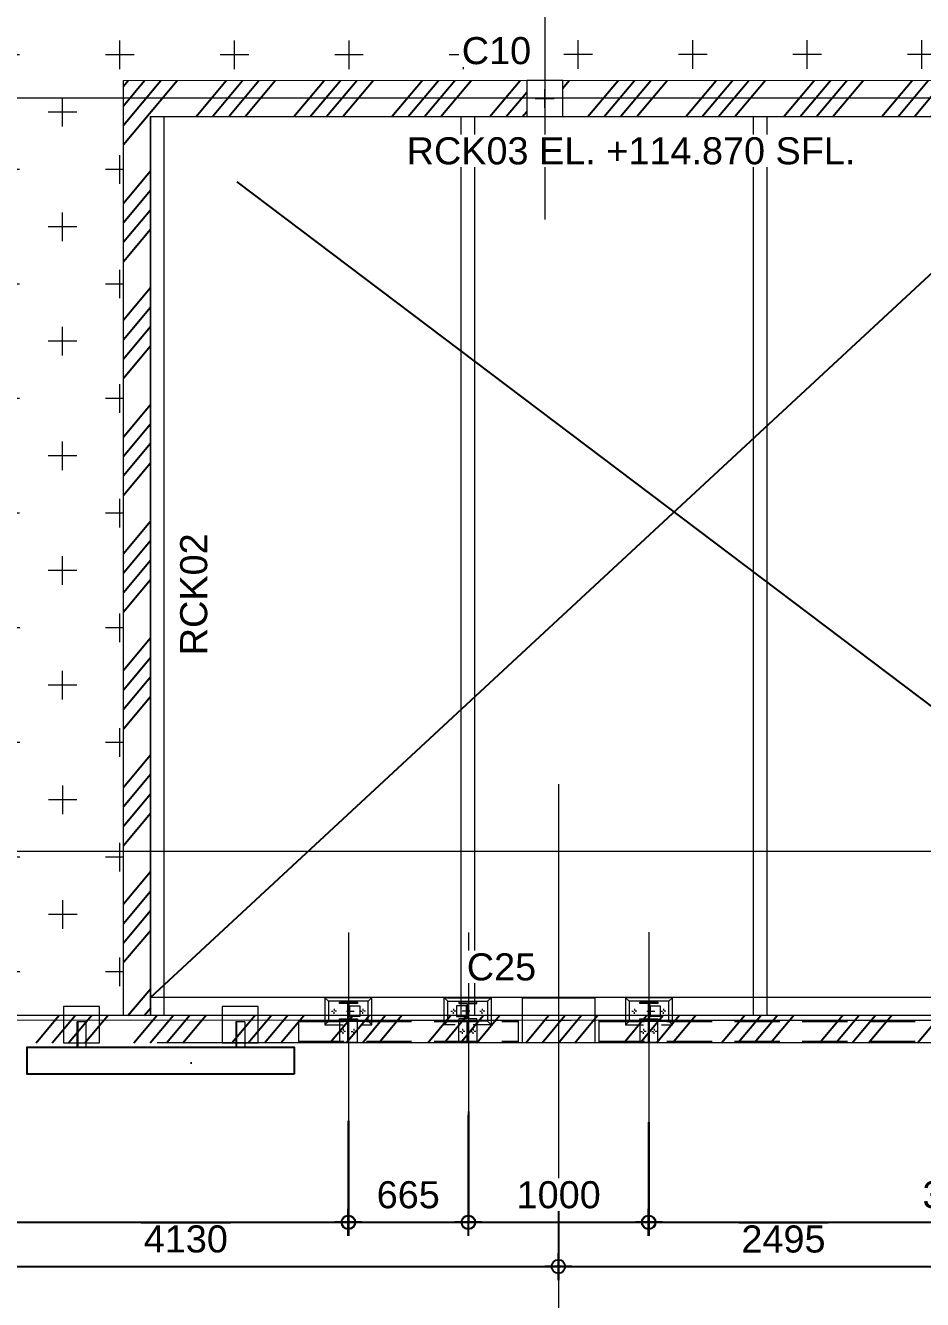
# Model space of a CAD drawing. Header units: millimetres. Extents: x 652937 to 1670132, y 1473552 to 2851037.
# Drawn here: x 663484.92 to 663489.9, y 1524595.5 to 1524602.56 of the extents above; entities that cross this region are included whole.
import ezdxf

# ---------------------------------------------------------------- set-up
doc = ezdxf.new("R2010")
doc.units = ezdxf.units.MM
doc.set_wipeout_variables(frame=1)
for name, pattern in [('Grid Line', [22.225, 12.7, -3.175, 3.175, -3.175]), ('HIDDEN', [0.375, 0.25, -0.125]), ('XKITLINE00', [0]), ('XKITLINE02', [4, 2, -2])]:
    doc.linetypes.add(name, pattern=pattern)
for name, color, linetype in [('000 - CONCRETE_COL_HATCH_', 7, 'Continuous'), ('000 - CONCRETE_COL_WIPEOUT_', 7, 'Continuous'), ('000 - CONCRETE_WALL_MAIN_COLOR_4', 7, 'Continuous'), ('DIM', 7, 'Continuous'), ('TEXT', 7, 'Continuous'), ('VPORT', 7, 'Continuous')]:
    doc.layers.add(name, color=color, linetype=linetype)
for name, color, linetype, lineweight in [('A-010-D_DIM', 7, 'Continuous', 9), ('A-010-M_LINE', 7, 'Continuous', 9), ('A-230-M_FLOOR', 7, 'Continuous', 25), ('A-FLOR-E', 7, 'Continuous', 9), ('A-WALL', 7, 'Continuous', 25), ('Bolt', 7, 'Continuous', 0), ('Part', 7, 'Continuous', 0), ('S-230-A-FLOOR', 7, 'Continuous', 9), ('S-GRID', 7, 'Continuous', 9)]:
    doc.layers.add(name, color=color, linetype=linetype, lineweight=lineweight)
doc.styles.add('Arial', font='arial.ttf')
doc.styles.add('Arial_4', font='arial.ttf', dxfattribs={"height": 300})
doc.dimstyles.new('ACM-DIM-3_0_C-T', dxfattribs={"dimscale": 304.8, "dimtxt": 306.07782, "dimasz": 0.492126, "dimexe": 0.328084, "dimexo": 0.0625, "dimgap": 0.164042, "dimtad": 0, "dimjust": 2, "dimdec": 0, "dimzin": 0, "dimdsep": 46, "dimtxsty": 'Arial_4', "dimblk1": 'DOTBLANK', "dimblk2": 'OBLIQUE', "dimsah": 1, "dimcen": 0.09, "dimdle": 0.656168, "dimclrd": 7, "dimclre": 7, "dimclrt": 7, "dimadec": 8, "dimazin": 0, "dimtfac": 1, "dimtdec": 4, "dimtix": 1, "dimtmove": 2, "dimatfit": 3, "dimfxl": 1.312336, "dimfxlon": 1, "dimtvp": 1, "dimtolj": 1, "dimtzin": 0, "dimarcsym": 2})
doc.dimstyles.new('Dim-Cen', dxfattribs={"dimscale": 0.05, "dimtxt": 3, "dimasz": 1, "dimexe": 0, "dimexo": 1, "dimgap": 1.5, "dimtad": 1, "dimdec": 0, "dimlfac": 1000, "dimzin": 1, "dimdsep": 46, "dimtxsty": 'Arial', "dimblk": 'CEN1', "dimcen": 0.09, "dimclrd": 7, "dimclre": 7, "dimclrt": 7, "dimadec": 0, "dimazin": 0, "dimtfac": 1, "dimtdec": 0, "dimtix": 1, "dimtofl": 0, "dimtmove": 2, "dimatfit": 3, "dimfxl": 1, "dimtfill": 1, "dimtolj": 1, "dimtzin": 0, "dimarcsym": 1})

# ---------------------------------------------------------------- blocks, each defined once
blk = doc.blocks.new('opening')
at = {"layer": 'A-230-M_FLOOR', "color": 7, "linetype": 'HIDDEN', "ltscale": 30}
for p, q in [((6.9573, -9.8109), (11.8381, -3.3459)), ((6.9582, -3.3452), (11.8381, -8.6111))]:
    blk.add_line(p, q, dxfattribs=at)
blk = doc.blocks.new('*D35')
at = {"layer": 'Defpoints', "color": 7, "transparency": 16777216}
for p in [(275108, -53633.6), (275108, -53633.6), (275108, -53775.1)]:
    blk.add_point(p, dxfattribs=at)
blk = doc.blocks.new('_DotBlank')
at = {"color": 7, "linetype": 'ByBlock', "lineweight": -2}
blk.add_line((-0.5, 0), (-1, 0), dxfattribs=at)
blk.add_circle((0, 0), 0.5, dxfattribs=at)
blk = doc.blocks.new('_None')
blk = doc.blocks.new('_Oblique')
at = {"color": 7, "linetype": 'ByBlock', "lineweight": -2}
blk.add_line((-0.5, -0.5), (0.5, 0.5), dxfattribs=at)
blk = doc.blocks.new('C25')
at = {"layer": 'S-230-A-FLOOR', "color": 7}
for p, q in [((-0.0686, 0), (0.0686, 0)), ((0, 0.0686), (0, -0.0686))]:
    blk.add_line(p, q, dxfattribs=at)
at = {"layer": 'S-230-A-FLOOR', "color": 7, "linetype": 'HIDDEN', "ltscale": 5}
blk.add_lwpolyline([(0.125, 0.2), (0.125, -0.2), (-0.125, -0.2), (-0.125, 0.2)], close=True, dxfattribs=at)
blk = doc.blocks.new('C10')
at = {"layer": 'S-230-A-FLOOR', "color": 7}
for p, q in [((-0.0525, 0), (0.0525, 0)), ((0, 0.0525), (0, -0.0525))]:
    blk.add_line(p, q, dxfattribs=at)
blk.add_lwpolyline([(-0.1, 0.1), (-0.1, -0.1), (0.1, -0.1), (0.1, 0.1)], close=True, dxfattribs=at)
blk = doc.blocks.new('CEN1')
at = {"color": 7}
for p, q in [((0, 1.5), (0, -1.5)), ((1.5, 0), (-1.5, 0))]:
    blk.add_line(p, q, dxfattribs=at)
blk.add_circle((0, 0), 0.75, dxfattribs=at)
blk = doc.blocks.new('*D70')
at = {"color": 7, "lineweight": -2, "transparency": 16777216}
for p, q in [((663483.7482, 1524596.132), (663483.7482, 1524595.6828)), ((663487.8779, 1524596.1322), (663487.8779, 1524595.6828)), ((663483.7982, 1524595.6828), (663487.8279, 1524595.6828))]:
    blk.add_line(p, q, dxfattribs=at)
at = {"layer": 'Defpoints', "color": 7, "transparency": 16777216}
for p in [(663483.7482, 1524596.182), (663487.8779, 1524596.1822), (663487.8779, 1524595.6828)]:
    blk.add_point(p, dxfattribs=at)
at = {"color": 7, "lineweight": -2, "transparency": 16777216, "xscale": 0.05, "yscale": 0.05, "zscale": 0.05, "rotation": 180}
blk.add_blockref('CEN1', (663483.7482, 1524595.6828), dxfattribs=at)
at = {"color": 7, "lineweight": -2, "transparency": 16777216, "xscale": 0.05, "yscale": 0.05, "zscale": 0.05}
blk.add_blockref('CEN1', (663487.8779, 1524595.6828), dxfattribs=at)
at = {"color": 7, "transparency": 16777216, "insert": (663485.813, 1524595.8344), "char_height": 0.15, "attachment_point": 5, "style": 'Arial', "bg_fill": 3, "box_fill_scale": 1.1, "bg_fill_color": 256, "bg_fill_true_color": 13158600, "bg_fill_transparency": 0}
blk.add_mtext('\\A1;4130', dxfattribs=at)
blk = doc.blocks.new('*D71')
at = {"color": 7, "lineweight": -2, "transparency": 16777216}
for p, q in [((663490.3724, 1524599.5481), (663490.3724, 1524595.6824)), ((663487.8779, 1524596.1322), (663487.8779, 1524595.6824)), ((663487.9279, 1524595.6824), (663490.3224, 1524595.6824))]:
    blk.add_line(p, q, dxfattribs=at)
at = {"layer": 'Defpoints', "color": 7, "transparency": 16777216}
for p in [(663490.3724, 1524599.5981), (663487.8779, 1524596.1822), (663490.3724, 1524595.6824)]:
    blk.add_point(p, dxfattribs=at)
at = {"color": 7, "lineweight": -2, "transparency": 16777216, "xscale": 0.05, "yscale": 0.05, "zscale": 0.05, "rotation": 180}
blk.add_blockref('CEN1', (663487.8779, 1524595.6824), dxfattribs=at)
at = {"color": 7, "lineweight": -2, "transparency": 16777216, "xscale": 0.05, "yscale": 0.05, "zscale": 0.05}
blk.add_blockref('CEN1', (663490.3724, 1524595.6824), dxfattribs=at)
at = {"color": 7, "transparency": 16777216, "insert": (663489.1251, 1524595.834), "char_height": 0.15, "attachment_point": 5, "style": 'Arial', "bg_fill": 3, "box_fill_scale": 1.1, "bg_fill_color": 256, "bg_fill_true_color": 13158600, "bg_fill_transparency": 0}
blk.add_mtext('\\A1;2495', dxfattribs=at)
blk = doc.blocks.new('*D409')
at = {"color": 7, "lineweight": -2, "transparency": 16777216}
for p, q in [((663478.6342, 1524596.4968), (663478.6342, 1524595.9276)), ((663486.7142, 1524596.4899), (663486.7142, 1524595.9276)), ((663478.6842, 1524595.9276), (663486.6642, 1524595.9276))]:
    blk.add_line(p, q, dxfattribs=at)
at = {"layer": 'Defpoints', "color": 7, "transparency": 16777216}
for p in [(663478.6342, 1524596.5468), (663486.7142, 1524596.5399), (663486.7142, 1524595.9276)]:
    blk.add_point(p, dxfattribs=at)
at = {"color": 7, "lineweight": -2, "transparency": 16777216, "xscale": 0.05, "yscale": 0.05, "zscale": 0.05, "rotation": 180}
blk.add_blockref('CEN1', (663478.6342, 1524595.9276), dxfattribs=at)
at = {"color": 7, "lineweight": -2, "transparency": 16777216, "xscale": 0.05, "yscale": 0.05, "zscale": 0.05}
blk.add_blockref('CEN1', (663486.7142, 1524595.9276), dxfattribs=at)
at = {"color": 7, "transparency": 16777216, "insert": (663482.6742, 1524596.0792), "char_height": 0.15, "attachment_point": 5, "style": 'Arial', "bg_fill": 3, "box_fill_scale": 1.1, "bg_fill_color": 256, "bg_fill_true_color": 13158600, "bg_fill_transparency": 0}
blk.add_mtext('\\A1;8080', dxfattribs=at)
blk = doc.blocks.new('*D410')
at = {"color": 7, "lineweight": -2, "transparency": 16777216}
for p, q in [((663486.7132, 1524596.4899), (663486.7132, 1524595.9276)), ((663487.3782, 1524596.5215), (663487.3782, 1524595.9276)), ((663486.7632, 1524595.9276), (663487.3282, 1524595.9276))]:
    blk.add_line(p, q, dxfattribs=at)
at = {"layer": 'Defpoints', "color": 7, "transparency": 16777216}
for p in [(663486.7132, 1524596.5399), (663487.3782, 1524596.5715), (663487.3782, 1524595.9276)]:
    blk.add_point(p, dxfattribs=at)
at = {"color": 7, "lineweight": -2, "transparency": 16777216, "xscale": 0.05, "yscale": 0.05, "zscale": 0.05, "rotation": 180}
blk.add_blockref('CEN1', (663486.7132, 1524595.9276), dxfattribs=at)
at = {"color": 7, "lineweight": -2, "transparency": 16777216, "xscale": 0.05, "yscale": 0.05, "zscale": 0.05}
blk.add_blockref('CEN1', (663487.3782, 1524595.9276), dxfattribs=at)
at = {"color": 7, "transparency": 16777216, "insert": (663487.0457, 1524596.0792), "char_height": 0.15, "attachment_point": 5, "style": 'Arial', "bg_fill": 3, "box_fill_scale": 1.1, "bg_fill_color": 256, "bg_fill_true_color": 13158600, "bg_fill_transparency": 0}
blk.add_mtext('\\A1;665', dxfattribs=at)
blk = doc.blocks.new('*D411')
at = {"color": 7, "lineweight": -2, "transparency": 16777216}
for p, q in [((663487.3792, 1524596.5409), (663487.3792, 1524595.9276)), ((663488.3792, 1524596.4827), (663488.3792, 1524595.9276)), ((663487.4292, 1524595.9276), (663488.3292, 1524595.9276))]:
    blk.add_line(p, q, dxfattribs=at)
at = {"layer": 'Defpoints', "color": 7, "transparency": 16777216}
for p in [(663487.3792, 1524596.5909), (663488.3792, 1524596.5327), (663488.3792, 1524595.9276)]:
    blk.add_point(p, dxfattribs=at)
at = {"color": 7, "lineweight": -2, "transparency": 16777216, "xscale": 0.05, "yscale": 0.05, "zscale": 0.05, "rotation": 180}
blk.add_blockref('CEN1', (663487.3792, 1524595.9276), dxfattribs=at)
at = {"color": 7, "lineweight": -2, "transparency": 16777216, "xscale": 0.05, "yscale": 0.05, "zscale": 0.05}
blk.add_blockref('CEN1', (663488.3792, 1524595.9276), dxfattribs=at)
at = {"color": 7, "transparency": 16777216, "insert": (663487.8792, 1524596.0792), "char_height": 0.15, "attachment_point": 5, "style": 'Arial', "bg_fill": 3, "box_fill_scale": 1.1, "bg_fill_color": 256, "bg_fill_true_color": 13158600, "bg_fill_transparency": 0}
blk.add_mtext('\\A1;1000', dxfattribs=at)
blk = doc.blocks.new('*D412')
at = {"color": 7, "lineweight": -2, "transparency": 16777216}
for p, q in [((663488.3772, 1524596.4827), (663488.3772, 1524595.9276)), ((663491.8805, 1524596.4959), (663491.8805, 1524595.9276)), ((663488.4272, 1524595.9276), (663491.8305, 1524595.9276))]:
    blk.add_line(p, q, dxfattribs=at)
at = {"layer": 'Defpoints', "color": 7, "transparency": 16777216}
for p in [(663488.3772, 1524596.5327), (663491.8805, 1524596.5459), (663491.8805, 1524595.9276)]:
    blk.add_point(p, dxfattribs=at)
at = {"color": 7, "lineweight": -2, "transparency": 16777216, "xscale": 0.05, "yscale": 0.05, "zscale": 0.05, "rotation": 180}
blk.add_blockref('CEN1', (663488.3772, 1524595.9276), dxfattribs=at)
at = {"color": 7, "lineweight": -2, "transparency": 16777216, "xscale": 0.05, "yscale": 0.05, "zscale": 0.05}
blk.add_blockref('CEN1', (663491.8805, 1524595.9276), dxfattribs=at)
at = {"color": 7, "transparency": 16777216, "insert": (663490.1289, 1524596.0792), "char_height": 0.15, "attachment_point": 5, "style": 'Arial', "bg_fill": 3, "box_fill_scale": 1.1, "bg_fill_color": 256, "bg_fill_true_color": 13158600, "bg_fill_transparency": 0}
blk.add_mtext('\\A1;3503', dxfattribs=at)
blk = doc.blocks.new('*U8388')
at = {"color": 7}
blk.add_wipeout([(0.375, 3.7), (0.375, -3.7), (-0.375, -3.7), (-0.375, 3.7)], dxfattribs=at).dxf.layer = '000 - CONCRETE_COL_WIPEOUT_'
at = {"layer": '000 - CONCRETE_COL_HATCH_'}
h = blk.add_hatch(dxfattribs=at)
h.set_pattern_fill('AR-CONC', scale=0.05, style=0)
h.paths.add_polyline_path([(-0.375, -3.7), (-0.375, 3.7), (0.375, 3.7), (0.375, -3.7)])
at = {"layer": '000 - CONCRETE_WALL_MAIN_COLOR_4', "color": 7}
blk.add_lwpolyline([(-0.375, -3.7), (-0.375, 3.7), (0.375, 3.7), (0.375, -3.7), (-0.375, -3.7)], close=True, dxfattribs=at)
blk = doc.blocks.new('23')
at = {"layer": 'Part', "color": 7, "linetype": 'HIDDEN', "lineweight": 0, "ltscale": 8}
for p, q in [((-5.425, 40.932), (-6.175, 40.932)), ((-6.175, 40.932), (-6.175, 33.532)), ((-5.425, 40.932), (-5.425, 33.532)), ((-5.475, 39.931), (-5.425, 39.931)), ((-5.475, 39.931), (-5.475, 38.931)), ((-5.425, 39.931), (-5.425, 38.931)), ((-4.3, 39.931), (-5.3, 39.931)), ((-5.3, 39.931), (-5.3, 38.931)), ((-4.3, 38.931), (-4.3, 39.931)), ((-4.725, 39.556), (-5.425, 39.556)), ((-5.425, 39.306), (-5.425, 39.556)), ((-4.725, 39.531), (-5.425, 39.531)), ((-4.725, 39.306), (-4.725, 39.556)), ((-4.725, 39.306), (-5.425, 39.306)), ((-5.475, 38.931), (-5.425, 38.931)), ((-5.3, 38.931), (-4.3, 38.931)), ((-5.475, 35.531), (-5.425, 35.531)), ((-5.475, 35.531), (-5.475, 34.531)), ((-5.425, 35.531), (-5.425, 34.531)), ((-4.3, 35.531), (-5.3, 35.531)), ((-5.3, 35.531), (-5.3, 34.531)), ((-4.3, 34.531), (-4.3, 35.531)), ((-4.725, 35.156), (-5.425, 35.156)), ((-5.425, 34.906), (-5.425, 35.156)), ((-4.725, 35.131), (-5.425, 35.131)), ((-4.725, 34.906), (-4.725, 35.156)), ((-4.725, 34.906), (-5.425, 34.906)), ((-5.475, 34.531), (-5.425, 34.531)), ((-5.3, 34.531), (-4.3, 34.531)), ((-5.425, 33.532), (-6.175, 33.532))]:
    blk.add_line(p, q, dxfattribs=at)
at = {"color": 7}
blk.add_blockref('*U8388', (-5.8, 37.232), dxfattribs=at)
blk = doc.blocks.new('3')
at = {"layer": 'Bolt', "color": 7, "linetype": 'XKITLINE00', "lineweight": 0}
for p, q in [((-192.89, -28.176), (-192.89, -28.223)), ((-193.518, -28.496), (-193.471, -28.496)), ((-193.518, -28.496), (-193.471, -28.496)), ((-193.448, -28.426), (-193.448, -28.473)), ((-193.448, -28.426), (-193.448, -28.473)), ((-193.448, -28.566), (-193.448, -28.52)), ((-193.448, -28.566), (-193.448, -28.52)), ((-193.378, -28.496), (-193.424, -28.496)), ((-193.378, -28.496), (-193.424, -28.496)), ((-192.96, -28.246), (-192.914, -28.246)), ((-192.89, -28.316), (-192.89, -28.27)), ((-192.82, -28.246), (-192.867, -28.246)), ((-193.518, -28.796), (-193.471, -28.796)), ((-193.518, -28.796), (-193.471, -28.796)), ((-193.448, -28.726), (-193.448, -28.773)), ((-193.448, -28.726), (-193.448, -28.773)), ((-193.448, -28.866), (-193.448, -28.82)), ((-193.448, -28.866), (-193.448, -28.82)), ((-193.378, -28.796), (-193.424, -28.796)), ((-193.378, -28.796), (-193.424, -28.796)), ((-192.96, -29.046), (-192.914, -29.046)), ((-192.89, -28.976), (-192.89, -29.023)), ((-192.89, -29.116), (-192.89, -29.07)), ((-192.82, -29.046), (-192.867, -29.046)), ((-193.448, -31.733), (-193.448, -31.779)), ((-193.448, -31.733), (-193.448, -31.779)), ((-192.96, -31.553), (-192.914, -31.553)), ((-192.89, -31.483), (-192.89, -31.529)), ((-192.89, -31.623), (-192.89, -31.576)), ((-192.82, -31.553), (-192.867, -31.553)), ((-193.518, -31.803), (-193.471, -31.803)), ((-193.518, -31.803), (-193.471, -31.803)), ((-193.518, -32.103), (-193.471, -32.103)), ((-193.518, -32.103), (-193.471, -32.103)), ((-193.448, -31.873), (-193.448, -31.826)), ((-193.448, -31.873), (-193.448, -31.826)), ((-193.448, -32.033), (-193.448, -32.079)), ((-193.448, -32.033), (-193.448, -32.079)), ((-193.378, -31.803), (-193.424, -31.803)), ((-193.378, -31.803), (-193.424, -31.803)), ((-193.378, -32.103), (-193.424, -32.103)), ((-193.378, -32.103), (-193.424, -32.103)), ((-193.448, -32.173), (-193.448, -32.126)), ((-193.448, -32.173), (-193.448, -32.126)), ((-192.96, -32.353), (-192.914, -32.353)), ((-192.89, -32.283), (-192.89, -32.329)), ((-192.89, -32.423), (-192.89, -32.376)), ((-192.82, -32.353), (-192.867, -32.353)), ((-192.96, -36.572), (-192.914, -36.572)), ((-192.89, -36.502), (-192.89, -36.548)), ((-192.89, -36.642), (-192.89, -36.595)), ((-192.82, -36.572), (-192.867, -36.572)), ((-193.518, -36.822), (-193.471, -36.822)), ((-193.518, -36.822), (-193.471, -36.822)), ((-193.448, -36.752), (-193.448, -36.798)), ((-193.448, -36.752), (-193.448, -36.798)), ((-193.448, -36.892), (-193.448, -36.845)), ((-193.448, -36.892), (-193.448, -36.845)), ((-193.378, -36.822), (-193.424, -36.822)), ((-193.378, -36.822), (-193.424, -36.822)), ((-193.518, -37.122), (-193.471, -37.122)), ((-193.518, -37.122), (-193.471, -37.122)), ((-193.448, -37.052), (-193.448, -37.098)), ((-193.448, -37.052), (-193.448, -37.098)), ((-193.448, -37.192), (-193.448, -37.145)), ((-193.448, -37.192), (-193.448, -37.145)), ((-193.378, -37.122), (-193.424, -37.122)), ((-193.378, -37.122), (-193.424, -37.122)), ((-192.96, -37.372), (-192.914, -37.372)), ((-192.89, -37.302), (-192.89, -37.348)), ((-192.89, -37.442), (-192.89, -37.395)), ((-192.82, -37.372), (-192.867, -37.372))]:
    blk.add_line(p, q, dxfattribs=at)
at = {"layer": 'Bolt', "color": 7, "linetype": 'XKITLINE02', "lineweight": 0}
for p, q in [((-192.988, -28.661), (-192.988, -28.686)), ((-192.925, -28.631), (-192.925, -28.661)), ((-192.89, -28.592), (-192.89, -28.806)), ((-192.855, -28.631), (-192.855, -28.661)), ((-192.793, -28.661), (-192.793, -28.686)), ((-192.988, -31.938), (-192.988, -31.913)), ((-192.925, -31.968), (-192.925, -31.938)), ((-192.89, -32.007), (-192.89, -31.793)), ((-192.855, -31.968), (-192.855, -31.938)), ((-192.793, -31.938), (-192.793, -31.913)), ((-192.988, -36.987), (-192.988, -37.012)), ((-192.925, -36.957), (-192.925, -36.987)), ((-192.89, -36.917), (-192.89, -37.132)), ((-192.855, -36.957), (-192.855, -36.987)), ((-192.793, -36.987), (-192.793, -37.012))]:
    blk.add_line(p, q, dxfattribs=at)
at = {"layer": 'Part', "color": 7, "linetype": 'HIDDEN', "lineweight": 0, "ltscale": 5}
for p, q in [((-193.721, -27.271), (-193.721, -33.348)), ((-193.176, -27.271), (-193.176, -33.348)), ((-193.722, -35.598), (-193.721, -55.853)), ((-193.177, -35.598), (-193.176, -55.853))]:
    blk.add_line(p, q, dxfattribs=at)
at = {"layer": 'Part', "color": 7, "linetype": 'HIDDEN', "lineweight": 0}
for p, q in [((-193.165, -28.096), (-193.265, -27.996)), ((-193.265, -29.296), (-193.165, -29.196)), ((-193.265, -31.303), (-193.165, -31.403)), ((-193.165, -32.503), (-193.265, -32.603)), ((-193.165, -36.422), (-193.265, -36.322)), ((-193.265, -37.622), (-193.165, -37.522))]:
    blk.add_line(p, q, dxfattribs=at)
at = {"layer": 'Part', "color": 7, "lineweight": 0}
for p, q in [((-192.515, -27.996), (-192.615, -28.096)), ((-193.04, -28.686), (-192.74, -28.686)), ((-192.615, -29.196), (-192.515, -29.296)), ((-192.615, -31.403), (-192.515, -31.303)), ((-193.04, -31.913), (-192.74, -31.913)), ((-192.515, -32.603), (-192.615, -32.503)), ((-192.515, -36.322), (-192.615, -36.422)), ((-193.04, -37.012), (-192.74, -37.012)), ((-192.615, -37.522), (-192.515, -37.622))]:
    blk.add_line(p, q, dxfattribs=at)
at = {"layer": 'Part', "color": 7, "linetype": 'XKITLINE02', "lineweight": 0}
for p, q in [((-193.748, -28.631), (-193.165, -28.631)), ((-193.748, -28.661), (-193.165, -28.661)), ((-193.283, -28.661), (-193.283, -28.631)), ((-193.04, -28.661), (-192.74, -28.661)), ((-193.748, -31.938), (-193.165, -31.938)), ((-193.748, -31.968), (-193.165, -31.968)), ((-193.283, -31.938), (-193.283, -31.968)), ((-193.04, -31.938), (-192.74, -31.938)), ((-193.748, -36.957), (-193.165, -36.957)), ((-193.748, -36.987), (-193.165, -36.987)), ((-193.283, -36.987), (-193.283, -36.957)), ((-193.04, -36.987), (-192.74, -36.987))]:
    blk.add_line(p, q, dxfattribs=at)
at = {"layer": 'Part', "color": 7, "lineweight": 0}
for points in [[(-193.761, -33.348), (-193.761, -27.271), (-193.136, -27.271), (-193.136, -33.348)], [(-193.165, -28.096), (-193.165, -29.196), (-192.615, -29.196), (-192.615, -28.096)], [(-192.68, -28.896), (-192.68, -28.661), (-193.1, -28.661), (-193.1, -28.896), (-193.14, -28.896), (-193.14, -28.396), (-193.1, -28.396), (-193.1, -28.631), (-192.68, -28.631), (-192.68, -28.396), (-192.64, -28.396), (-192.64, -28.896)], [(-193.165, -32.503), (-193.165, -31.403), (-192.615, -31.403), (-192.615, -32.503)], [(-192.68, -31.703), (-192.68, -31.938), (-193.1, -31.938), (-193.1, -31.703), (-193.14, -31.703), (-193.14, -32.203), (-193.1, -32.203), (-193.1, -31.968), (-192.68, -31.968), (-192.68, -32.203), (-192.64, -32.203), (-192.64, -31.703)], [(-193.761, -55.863), (-193.762, -35.598), (-193.137, -35.598), (-193.136, -55.863)], [(-193.165, -36.422), (-193.165, -37.522), (-192.615, -37.522), (-192.615, -36.422)], [(-192.68, -37.222), (-192.68, -36.987), (-193.1, -36.987), (-193.1, -37.222), (-193.14, -37.222), (-193.14, -36.722), (-193.1, -36.722), (-193.1, -36.957), (-192.68, -36.957), (-192.68, -36.722), (-192.64, -36.722), (-192.64, -37.222)]]:
    blk.add_lwpolyline(points, close=True, dxfattribs=at)
at = {"layer": 'Part', "color": 7, "linetype": 'HIDDEN', "lineweight": 0}
for points in [[(-193.137, -27.996), (-193.265, -27.996), (-193.265, -29.296), (-193.137, -29.296)], [(-193.137, -32.603), (-193.265, -32.603), (-193.265, -31.303), (-193.137, -31.303)], [(-193.137, -36.322), (-193.265, -36.322), (-193.265, -37.622), (-193.137, -37.622)]]:
    blk.add_lwpolyline(points, dxfattribs=at)
at = {"layer": 'Part', "color": 7, "lineweight": 0}
for points in [[(-193.137, -29.296), (-192.515, -29.296), (-192.515, -27.996), (-193.137, -27.996)], [(-192.74, -28.661), (-192.74, -28.961), (-193.04, -28.961), (-193.04, -28.661)], [(-193.137, -31.303), (-192.515, -31.303), (-192.515, -32.603), (-193.137, -32.603)], [(-192.74, -31.938), (-192.74, -31.638), (-193.04, -31.638), (-193.04, -31.938)], [(-193.137, -37.622), (-192.515, -37.622), (-192.515, -36.322), (-193.137, -36.322)], [(-192.74, -36.987), (-192.74, -37.287), (-193.04, -37.287), (-193.04, -36.987)]]:
    blk.add_lwpolyline(points, dxfattribs=at)
at = {"layer": 'Part', "color": 7, "linetype": 'XKITLINE02', "lineweight": 0}
for points in [[(-193.165, -28.396), (-193.748, -28.396), (-193.748, -28.896), (-193.165, -28.896)], [(-193.165, -32.203), (-193.748, -32.203), (-193.748, -31.703), (-193.165, -31.703)], [(-193.165, -36.722), (-193.748, -36.722), (-193.748, -37.222), (-193.165, -37.222)]]:
    blk.add_lwpolyline(points, dxfattribs=at)
blk = doc.blocks.new('1')
at = {"layer": 'A-010-M_LINE', "color": 7}
for p, q in [((274198, -45416.2), (279178, -45416.2)), ((274198, -45491.2), (279178, -45491.2)), ((274198, -47136.4), (279178, -47136.4)), ((274198, -47211.4), (279178, -47211.4)), ((274198, -48756.4), (279178, -48756.4)), ((274198, -48831.4), (279178, -48831.4)), ((274198, -50381.4), (279178, -50381.4)), ((274198, -50456.4), (279178, -50456.4)), ((274198, -51905.5), (278073.2, -51905.5)), ((274198, -51980.5), (278073.2, -51980.5))]:
    blk.add_line(p, q, dxfattribs=at)
at = {"layer": 'A-010-D_DIM', "color": 7}
dim = blk.add_linear_dim(base=(275108, -53775.1), p1=(275108, -53633.6), p2=(275108, -53633.6), angle=359.99983, text=' ', dimstyle='ACM-DIM-3_0_C-T', override={"dimpost": '<>', "dimblk": 'None', "dimse1": 1, "dimse2": 1, "dimsd1": 1, "dimsd2": 1, "dimclrd": 7, "dimclre": 7, "dimclrt": 7, "dimfxl": 0}, dxfattribs=at)
dim.commit()
dim.dimension.update_dxf_attribs({"geometry": '*D35', "text_midpoint": (275108, -53775.1)})

msp = doc.modelspace()

# ---------------------------------------------------------------- hatches: boundary and pattern name
at = {"layer": 'A-FLOR-E'}
h = msp.add_hatch(dxfattribs=at)
h.set_pattern_fill('CROSS', scale=0.05, angle=210.769)
h.set_pattern_definition([(90.0083, (663482.27438, 1524585.80472), (-0.317546, 0.317454), [0.15875, -0.47625]), (180.0083, (663482.35374, 1524585.8841), (-0.317454, -0.317546), [0.15875, -0.47625])])
h.paths.add_polyline_path([(663482.9233, 1524600.9022), (663482.9231, 1524601.7023), (663483.6729, 1524601.7024), (663483.6731, 1524600.9023)], flags=16)
h.paths.add_polyline_path([(663491.0829, 1524602.253), (663491.0832, 1524602.3472), (663492.4327, 1524602.3473), (663492.4327, 1524605.3175), (663492.4327, 1524613.6288), (663480.7207, 1524613.6361), (663480.7231, 1524597.0633), (663485.4679, 1524597.0724), (663485.4679, 1524602.2523)])
at = {"layer": 'TEXT'}
h = msp.add_hatch(dxfattribs=at)
h.set_pattern_fill('ANSI34', scale=0.021831, angle=305.769)
h.set_pattern_definition([(230.0083, (663488.8553, 1524590.21465), (0.318622, -0.267277), []), (230.0083, (663488.75766, 1524590.2061), (0.318622, -0.267277), []), (230.0083, (663488.66, 1524590.19753), (0.318622, -0.267277), []), (230.0083, (663488.56236, 1524590.18897), (0.318622, -0.267277), [])])
h.paths.add_polyline_path([(663480.7224, 1524597.0722), (663480.7207, 1524613.6271), (663492.4307, 1524613.6289), (663492.4324, 1524597.074)], flags=16)
h.paths.add_polyline_path([(663480.5724, 1524596.9222), (663480.5716, 1524613.778), (663492.5811, 1524613.7782), (663492.582, 1524596.9224)])
h = msp.add_hatch(dxfattribs=at)
h.set_pattern_fill('ANSI34', scale=0.021831, angle=305.769)
h.set_pattern_definition([(230.0083, (663483.2668, 1524590.21384), (0.318622, -0.267277), []), (230.0083, (663483.16914, 1524590.20528), (0.318622, -0.267277), []), (230.0083, (663483.0715, 1524590.1967), (0.318622, -0.267277), []), (230.0083, (663482.97384, 1524590.18816), (0.318622, -0.267277), [])])
h.paths.add_polyline_path([(663487.702, 1524602.0525), (663487.702, 1524602.2526), (663485.4674, 1524602.2522), (663485.4681, 1524597.0724), (663485.6181, 1524597.0724), (663485.6175, 1524602.0523)])
h.paths.add_polyline_path([(663487.902, 1524602.2526), (663487.902, 1524602.0526), (663490.8831, 1524602.053), (663490.8833, 1524600.9473), (663492.1825, 1524600.9474), (663492.1824, 1524601.1473), (663491.0831, 1524601.1473), (663491.0831, 1524602.253)])
at = {"layer": 'VPORT'}
h = msp.add_hatch(dxfattribs=at)
h.set_pattern_fill('ANGLE')
h.set_pattern_definition([(235.288, (663627.358, 1524790.5456), (5.74185, -3.9776), [5.08, -1.905]), (325.288, (663627.358, 1524790.5456), (3.9776, 5.74185), [5.08, -1.905])])
h.paths.add_polyline_path([(663617.8537, 1524792.0691), (663619.0867, 1524791.215), (663617.3783, 1524788.7489), (663616.1453, 1524789.603)])
edge = h.paths.add_edge_path(flags=16)
edge.add_line((663617.5126, 1524790.4806), (663617.7194, 1524790.3374))
edge = h.paths.add_edge_path(flags=16)
edge.add_line((663617.5444, 1524790.3056), (663617.6876, 1524790.5124))
h.paths.add_polyline_path([(663612.4437, 1524784.2591), (663613.6767, 1524783.405), (663611.9683, 1524780.9389), (663610.7353, 1524781.793)])
edge = h.paths.add_edge_path(flags=16)
edge.add_line((663612.1026, 1524782.6706), (663612.3094, 1524782.5274))
edge = h.paths.add_edge_path(flags=16)
edge.add_line((663612.1344, 1524782.4956), (663612.2776, 1524782.7024))
h.paths.add_polyline_path([(663604.7567, 1524773.1621), (663605.9897, 1524772.308), (663604.2813, 1524769.8419), (663603.0483, 1524770.696)])
edge = h.paths.add_edge_path(flags=16)
edge.add_line((663604.4156, 1524771.5736), (663604.6224, 1524771.4304))
edge = h.paths.add_edge_path(flags=16)
edge.add_line((663604.4474, 1524771.3986), (663604.5906, 1524771.6054))
h.paths.add_polyline_path([(663599.8027, 1524766.0101), (663601.0357, 1524765.156), (663599.3273, 1524762.6899), (663598.0943, 1524763.544)])
edge = h.paths.add_edge_path(flags=16)
edge.add_line((663599.4616, 1524764.4216), (663599.6684, 1524764.2784))
edge = h.paths.add_edge_path(flags=16)
edge.add_line((663599.4934, 1524764.2466), (663599.6366, 1524764.4534))
h.paths.add_polyline_path([(663592.6837, 1524755.7351), (663593.9167, 1524754.881), (663592.2083, 1524752.4149), (663590.9753, 1524753.269)])
edge = h.paths.add_edge_path(flags=16)
edge.add_line((663592.3426, 1524754.1466), (663592.5494, 1524754.0034))
edge = h.paths.add_edge_path(flags=16)
edge.add_line((663592.3744, 1524753.9716), (663592.5176, 1524754.1784))
h.paths.add_polyline_path([(663585.2817, 1524745.0491), (663586.5147, 1524744.195), (663584.8063, 1524741.7289), (663583.5733, 1524742.583)])
edge = h.paths.add_edge_path(flags=16)
edge.add_line((663584.9406, 1524743.4606), (663585.1474, 1524743.3174))
edge = h.paths.add_edge_path(flags=16)
edge.add_line((663584.9724, 1524743.2856), (663585.1156, 1524743.4924))
h.paths.add_polyline_path([(663578.7897, 1524735.6781), (663580.0227, 1524734.824), (663578.3143, 1524732.3579), (663577.0813, 1524733.212)])
edge = h.paths.add_edge_path(flags=16)
edge.add_line((663578.4486, 1524734.0896), (663578.6554, 1524733.9464))
edge = h.paths.add_edge_path(flags=16)
edge.add_line((663578.4804, 1524733.9146), (663578.6236, 1524734.1214))
h.paths.add_polyline_path([(663572.2977, 1524726.3071), (663573.5307, 1524725.453), (663571.8223, 1524722.9869), (663570.5893, 1524723.841)])
edge = h.paths.add_edge_path(flags=16)
edge.add_line((663571.9566, 1524724.7186), (663572.1634, 1524724.5754))
edge = h.paths.add_edge_path(flags=16)
edge.add_line((663571.9884, 1524724.5436), (663572.1316, 1524724.7504))
h.paths.add_polyline_path([(663565.8057, 1524716.9351), (663567.0387, 1524716.081), (663565.3303, 1524713.6149), (663564.0973, 1524714.469)])
edge = h.paths.add_edge_path(flags=16)
edge.add_line((663565.4646, 1524715.3466), (663565.6714, 1524715.2034))
edge = h.paths.add_edge_path(flags=16)
edge.add_line((663565.4964, 1524715.1716), (663565.6396, 1524715.3784))
h.paths.add_polyline_path([(663559.3147, 1524707.5641), (663560.5477, 1524706.71), (663558.8393, 1524704.2439), (663557.6063, 1524705.098)])
edge = h.paths.add_edge_path(flags=16)
edge.add_line((663558.9736, 1524705.9756), (663559.1804, 1524705.8324))
edge = h.paths.add_edge_path(flags=16)
edge.add_line((663559.0054, 1524705.8006), (663559.1486, 1524706.0074))
h.paths.add_polyline_path([(663552.8227, 1524698.1931), (663554.0557, 1524697.339), (663552.3473, 1524694.8729), (663551.1143, 1524695.727)])
edge = h.paths.add_edge_path(flags=16)
edge.add_line((663552.4816, 1524696.6046), (663552.6884, 1524696.4614))
edge = h.paths.add_edge_path(flags=16)
edge.add_line((663552.5134, 1524696.4296), (663552.6566, 1524696.6364))
h.paths.add_polyline_path([(663546.3307, 1524688.8221), (663547.5637, 1524687.968), (663545.8553, 1524685.5019), (663544.6223, 1524686.356)])
edge = h.paths.add_edge_path(flags=16)
edge.add_line((663545.9896, 1524687.2336), (663546.1964, 1524687.0904))
edge = h.paths.add_edge_path(flags=16)
edge.add_line((663546.0214, 1524687.0586), (663546.1646, 1524687.2654))
h.paths.add_polyline_path([(663539.8387, 1524679.4511), (663541.0717, 1524678.597), (663539.3633, 1524676.1309), (663538.1303, 1524676.985)])
edge = h.paths.add_edge_path(flags=16)
edge.add_line((663539.4976, 1524677.8626), (663539.7044, 1524677.7194))
edge = h.paths.add_edge_path(flags=16)
edge.add_line((663539.5294, 1524677.6876), (663539.6726, 1524677.8944))
h.paths.add_polyline_path([(663533.3477, 1524670.0801), (663534.5807, 1524669.226), (663532.8723, 1524666.7599), (663531.6393, 1524667.614)])
edge = h.paths.add_edge_path(flags=16)
edge.add_line((663533.0066, 1524668.4916), (663533.2134, 1524668.3484))
edge = h.paths.add_edge_path(flags=16)
edge.add_line((663533.0384, 1524668.3166), (663533.1816, 1524668.5234))
h.paths.add_polyline_path([(663526.8557, 1524660.7091), (663528.0887, 1524659.855), (663526.3803, 1524657.3889), (663525.1473, 1524658.243)])
edge = h.paths.add_edge_path(flags=16)
edge.add_line((663526.5146, 1524659.1206), (663526.7214, 1524658.9774))
edge = h.paths.add_edge_path(flags=16)
edge.add_line((663526.5464, 1524658.9456), (663526.6896, 1524659.1524))
h.paths.add_polyline_path([(663520.3637, 1524651.3381), (663521.5967, 1524650.484), (663519.8883, 1524648.0179), (663518.6553, 1524648.872)])
edge = h.paths.add_edge_path(flags=16)
edge.add_line((663520.0226, 1524649.7496), (663520.2294, 1524649.6064))
edge = h.paths.add_edge_path(flags=16)
edge.add_line((663520.0544, 1524649.5746), (663520.1976, 1524649.7814))
h.paths.add_polyline_path([(663513.8717, 1524641.9671), (663515.1047, 1524641.113), (663513.3963, 1524638.6469), (663512.1633, 1524639.501)])
edge = h.paths.add_edge_path(flags=16)
edge.add_line((663513.5306, 1524640.3786), (663513.7374, 1524640.2354))
edge = h.paths.add_edge_path(flags=16)
edge.add_line((663513.5624, 1524640.2036), (663513.7056, 1524640.4104))
h.paths.add_polyline_path([(663507.3807, 1524632.5961), (663508.6137, 1524631.742), (663506.9053, 1524629.2759), (663505.6723, 1524630.13)])
edge = h.paths.add_edge_path(flags=16)
edge.add_line((663507.0396, 1524631.0076), (663507.2464, 1524630.8644))
edge = h.paths.add_edge_path(flags=16)
edge.add_line((663507.0714, 1524630.8326), (663507.2146, 1524631.0394))
h.paths.add_polyline_path([(663500.8887, 1524623.2251), (663502.1217, 1524622.371), (663500.4133, 1524619.9049), (663499.1803, 1524620.759)])
edge = h.paths.add_edge_path(flags=16)
edge.add_line((663500.5476, 1524621.6366), (663500.7544, 1524621.4934))
edge = h.paths.add_edge_path(flags=16)
edge.add_line((663500.5794, 1524621.4616), (663500.7226, 1524621.6684))
h.paths.add_polyline_path([(663494.3967, 1524613.8531), (663495.6297, 1524612.999), (663493.9213, 1524610.5329), (663492.6883, 1524611.387)])
edge = h.paths.add_edge_path(flags=16)
edge.add_line((663494.0556, 1524612.2646), (663494.2624, 1524612.1214))
edge = h.paths.add_edge_path(flags=16)
edge.add_line((663494.0874, 1524612.0896), (663494.2306, 1524612.2964))
h.paths.add_polyline_path([(663487.2787, 1524603.5781), (663488.5117, 1524602.724), (663486.8033, 1524600.2579), (663485.5703, 1524601.112)])
edge = h.paths.add_edge_path(flags=16)
edge.add_line((663486.9376, 1524601.9896), (663487.1444, 1524601.8464))
edge = h.paths.add_edge_path(flags=16)
edge.add_line((663486.9694, 1524601.8146), (663487.1126, 1524602.0214))
h.paths.add_polyline_path([(663481.4137, 1524595.1111), (663482.6467, 1524594.257), (663480.9383, 1524591.7909), (663479.7053, 1524592.645)])
edge = h.paths.add_edge_path(flags=16)
edge.add_line((663481.0726, 1524593.5226), (663481.2794, 1524593.3794))
edge = h.paths.add_edge_path(flags=16)
edge.add_line((663481.1044, 1524593.3476), (663481.2476, 1524593.5544))

# ---------------------------------------------------------------- linework, layer by layer
at = {"layer": 'A-WALL', "color": 7, "linetype": 'HIDDEN', "lineweight": 13, "ltscale": 8}
for p, q in [((663486.7142, 1524597.5334), (663486.7142, 1524596.3696)), ((663487.3792, 1524597.5334), (663487.3792, 1524596.3696))]:
    msp.add_line(p, q, dxfattribs=at)
at = {"layer": 'A-WALL', "color": 7, "lineweight": 13}
msp.add_lwpolyline([(663492.4327, 1524613.6288), (663492.4327, 1524597.0724), (663480.7231, 1524597.0724), (663480.7207, 1524613.6271)], close=True, dxfattribs=at)
for points in [[(663485.4679, 1524597.0724), (663485.4679, 1524602.2522), (663491.0832, 1524602.253)], [(663485.6179, 1524597.0724), (663485.6179, 1524602.0523), (663490.8832, 1524602.053)], [(663492.3326, 1524597.1724), (663485.6179, 1524597.1724)], [(663488.1042, 1524596.9224), (663487.6543, 1524596.9224)]]:
    msp.add_lwpolyline(points, dxfattribs=at)
at = {"layer": 'A-WALL', "color": 7, "linetype": 'HIDDEN', "lineweight": 13, "ltscale": 8}
for points in [[(663487.6543, 1524596.9224), (663483.973, 1524596.9224)], [(663491.7855, 1524596.9224), (663488.1042, 1524596.9224)]]:
    msp.add_lwpolyline(points, dxfattribs=at)
at = {"layer": 'S-GRID', "color": 7, "linetype": 'Grid Line', "ltscale": 0.8}
for p, q in [((663487.801, 1524608.8906), (663487.8021, 1524601.4827)), ((663487.8776, 1524598.355), (663487.878, 1524595.0859)), ((663494.4156, 1524597.0475), (663482.419, 1524597.0458))]:
    msp.add_line(p, q, dxfattribs=at)
msp.add_lwpolyline([(663494.4156, 1524602.1533), (663481.1258, 1524602.1533)], dxfattribs=at)
at = {"layer": 'S-GRID', "color": 7, "linetype": 'Grid Line'}
msp.add_lwpolyline([(663496.5291, 1524597.9823), (663463.0996, 1524597.9823)], dxfattribs=at)

# ---------------------------------------------------------------- block references
at = {"color": 7, "rotation": 90.0083080653204}
msp.add_blockref('opening', (663482.2737, 1524590.2137), dxfattribs=at)
at = {"layer": 'A-WALL', "color": 7, "linetype": 'HIDDEN', "lineweight": 13, "ltscale": 8, "xscale": 0.001000000000000001, "yscale": 0.001000000000000001, "zscale": 0.001000000000000001, "rotation": 90}
msp.add_blockref('1', (663440.2025, 1524322.8742), dxfattribs=at)
at = {"layer": 'S-230-A-FLOOR', "color": 7, "rotation": 90.0083080653204}
for name, p in [('C10', (663487.802, 1524602.1523)), ('C25', (663487.8793, 1524597.0466))]:
    msp.add_blockref(name, p, dxfattribs=at)

# ---------------------------------------------------------------- next in the draw order: texts
at = {"layer": 'DIM', "color": 7, "char_height": 0.15, "attachment_point": 5, "style": 'Arial', "bg_fill": 3, "box_fill_scale": 1.1, "bg_fill_color": 256, "bg_fill_true_color": 13158600, "bg_fill_transparency": 0}
for s, insert, rotation in [('\\A1;C10', (663487.5344, 1524602.4165), 0.00831), ('\\A1;RCK03 EL. +114.870 SFL.', (663488.2802, 1524601.8616), 0.00831), ('\\A1;RCK02', (663485.8575, 1524599.4059), 90.00831), ('\\A1;C25', (663487.5622, 1524597.3413), 0.00831)]:
    msp.add_mtext(s, dxfattribs=dict(at, insert=insert, rotation=rotation))

# ---------------------------------------------------------------- next in the draw order: dimensions: what is measured, and where the dimension line sits
at = {"color": 7}
dim = msp.add_linear_dim(base=(663487.8779, 1524595.6828), p1=(663483.7482, 1524596.182), p2=(663487.8779, 1524596.1822), dimstyle='Dim-Cen', override={"dimclrd": 7, "dimclre": 7, "dimclrt": 7}, dxfattribs=at)
dim.commit()
dim.dimension.update_dxf_attribs({"geometry": '*D70', "text_midpoint": (663485.813, 1524595.8344)})

# ---------------------------------------------------------------- next in the draw order: dimensions: what is measured, and where the dimension line sits
for base, p1, p2, picture, middle in [((663490.37238, 1524595.68241), (663487.87787, 1524596.18222), (663490.37238, 1524599.59807), '*D71', (663489.12512, 1524595.834)), ((663486.7142, 1524595.9276), (663478.6342, 1524596.5468), (663486.7142, 1524596.5399), '*D409', (663482.6742, 1524596.0792))]:
    dim = msp.add_linear_dim(base=base, p1=p1, p2=p2, dimstyle='Dim-Cen', override={"dimclrd": 7, "dimclre": 7, "dimclrt": 7}, dxfattribs=at)
    dim.commit()
    dim.dimension.update_dxf_attribs({"geometry": picture, "text_midpoint": middle})

# ---------------------------------------------------------------- next in the draw order: linework, layer by layer
at = {"layer": 'A-WALL', "color": 7, "linetype": 'HIDDEN', "lineweight": 13, "ltscale": 8}
msp.add_line((663488.3792, 1524597.5339), (663488.3792, 1524596.3702), dxfattribs=at)

# ---------------------------------------------------------------- next in the draw order: dimensions: what is measured, and where the dimension line sits
at = {"color": 7}
dim = msp.add_linear_dim(base=(663487.3782, 1524595.9276), p1=(663486.7132, 1524596.5399), p2=(663487.3782, 1524596.5715), dimstyle='Dim-Cen', override={"dimclrd": 7, "dimclre": 7, "dimclrt": 7}, dxfattribs=at)
dim.commit()
dim.dimension.update_dxf_attribs({"geometry": '*D410', "text_midpoint": (663487.0457, 1524596.0792)})

# ---------------------------------------------------------------- next in the draw order: block references
at = {"color": 7, "xscale": 0.2, "yscale": 0.2, "zscale": 0.2, "rotation": 90}
msp.add_blockref('23', (663493.1205, 1524597.9823), dxfattribs=at)

# ---------------------------------------------------------------- next in the draw order: dimensions: what is measured, and where the dimension line sits
at = {"color": 7}
dim = msp.add_linear_dim(base=(663488.3792, 1524595.9276), p1=(663487.3792, 1524596.5909), p2=(663488.3792, 1524596.5327), dimstyle='Dim-Cen', override={"dimclrd": 7, "dimclre": 7, "dimclrt": 7}, dxfattribs=at)
dim.commit()
dim.dimension.update_dxf_attribs({"geometry": '*D411', "text_midpoint": (663487.8792, 1524596.0792)})

# ---------------------------------------------------------------- next in the draw order: block references
at = {"color": 7, "xscale": 0.2, "yscale": 0.2, "zscale": 0.2, "rotation": 90}
msp.add_blockref('3', (663480.9849, 1524635.6746), dxfattribs=at)

# ---------------------------------------------------------------- next in the draw order: dimensions: what is measured, and where the dimension line sits
at = {"color": 7}
dim = msp.add_linear_dim(base=(663491.8805, 1524595.9276), p1=(663488.3772, 1524596.5327), p2=(663491.8805, 1524596.5459), dimstyle='Dim-Cen', override={"dimclrd": 7, "dimclre": 7, "dimclrt": 7}, dxfattribs=at)
dim.commit()
dim.dimension.update_dxf_attribs({"geometry": '*D412', "text_midpoint": (663490.1289, 1524596.0792)})

doc.saveas('drawing.dxf')
